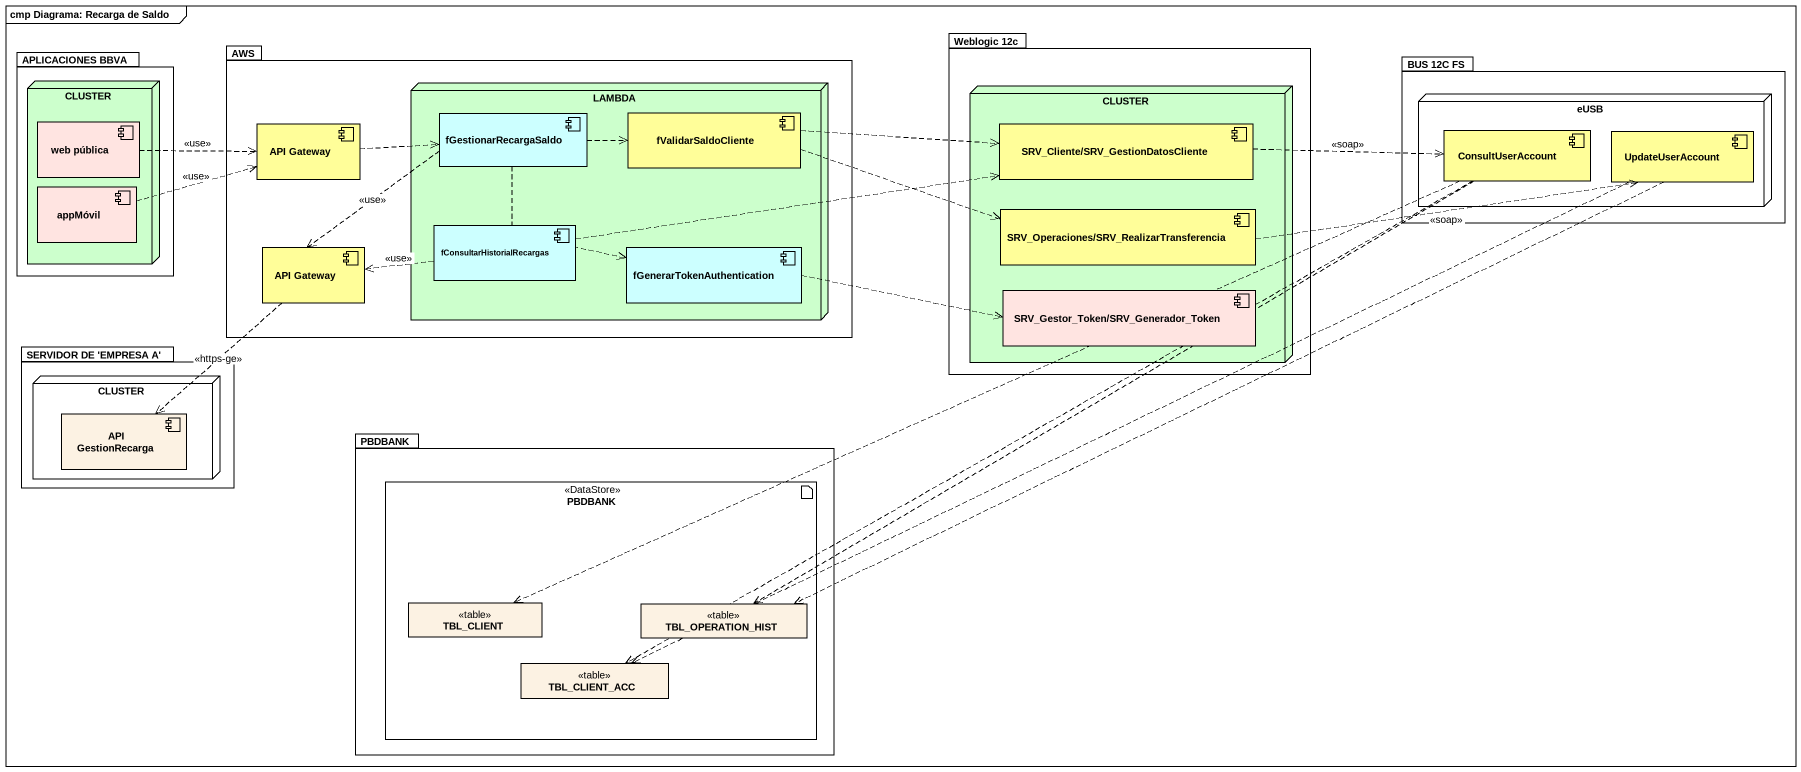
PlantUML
@startuml
mainframe cmp Diagrama: Recarga de Saldo
allowmixing
hide circle
hide empty members
package AWS {
  node LAMBDA #CCFFCC {
    component fGestionarRecargaSaldo #CCFFFF
    component fValidarSaldoCliente #FFFE99
    component fConsultarHistorialRecargas #CCFFFF
    component fGenerarTokenAuthentication #CCFFFF
  }
  component "API Gateway" as API_Gateway #FFFE99
  component "API Gateway" as API_Gateway_2 #FFFE99
}
package "Weblogic 12c" as Weblogic_12c {
  node "CLUSTER" as CLUSTER_2 #CCFFCC {
    component "SRV_Cliente/SRV_GestionDatosCliente" as SRV_Cliente_SRV #FFFE99
    component "SRV_Operaciones/SRV_RealizarTransferencia" as SRV_Operaciones_SRV #FFFE99
    component "SRV_Gestor_Token/SRV_Generador_Token" as SRV_Gestor_Token_SRV #FFE4E1
  }
}
package "APLICACIONES BBVA" as APLICACIONES_BBVA {
  node CLUSTER #CCFFCC {
    component "web pública" as web_pública #FFE4E1
    component appMóvil #FFE4E1
  }
}
package "BUS 12C FS" as BUS_12C_FS {
  node eUSB {
    component ConsultUserAccount #FFFE99
    component UpdateUserAccount #FFFE99
  }
}
package "SERVIDOR DE 'EMPRESA A'" as SERVIDOR_DE_EMPRESA_A {
  node "CLUSTER" as CLUSTER_3 {
    component "API GestionRecarga" as API_GestionRecarga
  }
}
package PBDBANK {
  artifact "PBDBANK" as PBDBANK_2 <<DataStore>> {
    class TBL_CLIENT <<table>>
    class TBL_OPERATION_HIST <<table>>
    class TBL_CLIENT_ACC <<table>>
  }
}
web_pública .right.> API_Gateway : <<use>>
API_Gateway .right.> fGestionarRecargaSaldo
fGestionarRecargaSaldo .right.> fValidarSaldoCliente
fGestionarRecargaSaldo ..> API_Gateway_2 : <<use>>
fGestionarRecargaSaldo ..> fGenerarTokenAuthentication
fValidarSaldoCliente .right.> SRV_Cliente_SRV
fValidarSaldoCliente .right.> SRV_Operaciones_SRV
SRV_Cliente_SRV .right.> ConsultUserAccount : <<soap>>
ConsultUserAccount .left.> TBL_CLIENT
ConsultUserAccount .left.> TBL_OPERATION_HIST
ConsultUserAccount .left.> TBL_CLIENT_ACC
UpdateUserAccount .left.> TBL_OPERATION_HIST
UpdateUserAccount .left.> TBL_CLIENT_ACC
appMóvil .right.> API_Gateway : <<use>>
SRV_Operaciones_SRV .right.> UpdateUserAccount : <<soap>>
API_Gateway_2 ..> API_GestionRecarga : <<https-ge>>
fConsultarHistorialRecargas .right.> SRV_Cliente_SRV
fConsultarHistorialRecargas .left.> API_Gateway_2 : <<use>>
fGenerarTokenAuthentication .right.> SRV_Gestor_Token_SRV
@enduml
